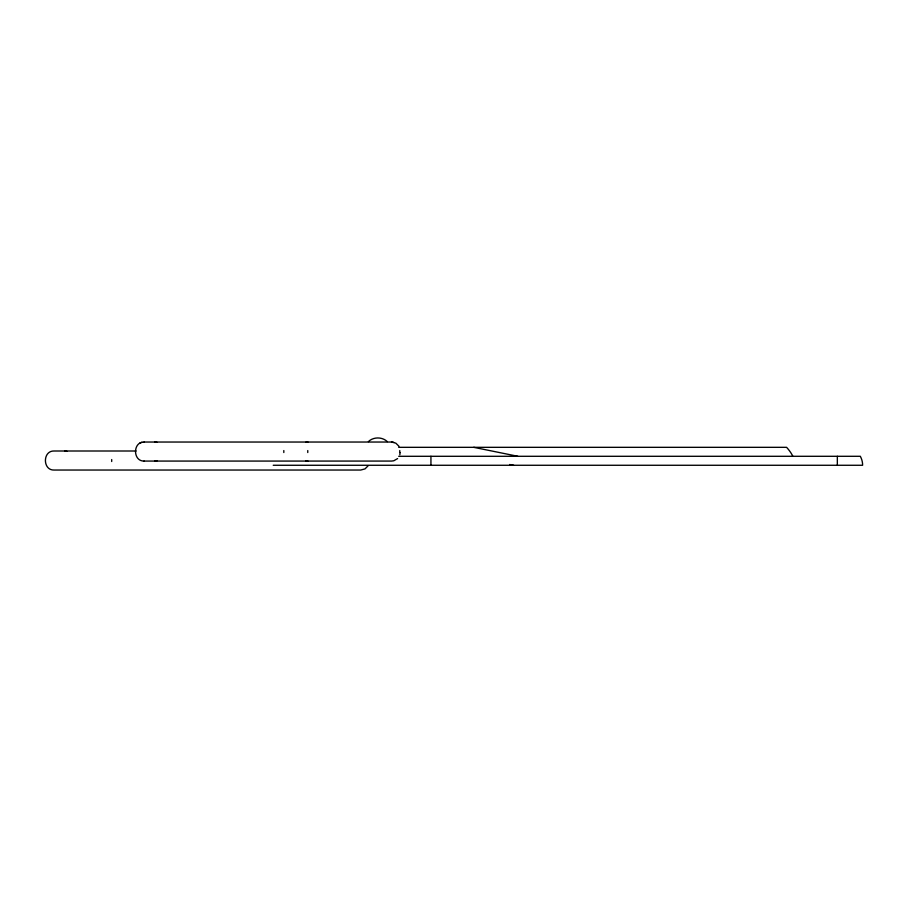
<?xml version="1.0" encoding="UTF-8"?>
<svg xmlns="http://www.w3.org/2000/svg" width="908" height="908" viewBox="0 0 908 908"><rect width="100%" height="100%" fill="white"/><g stroke="black" fill="none" stroke-linecap="round" stroke-linejoin="round"><path stroke-width="1.36" d="M399.826 454.749L400.122 452.536M368.126 465.781L364.993 468.903L360.726 470.038L53.947 470.038C42.585 470.287 42.585 450.754 53.947 451.004L136.132 451.004M144.077 442.037C132.727 441.787 132.704 461.309 144.077 461.071M368.387 441.617C373.415 436.725 382.268 436.737 387.296 441.617M397.613 458.574L393.788 460.776L391.575 461.071L144.054 461.071M139.809 443.172L141.875 442.321M154.803 461.071L157.027 460.776M305.678 442.321L307.903 442.037M144.054 442.037L391.586 442.037L395.854 443.172L398.975 446.293M398.68 447.326L786.6 447.326A34.686 17.956 31.5 0 1 792.854 456.293M398.68 456.293L860.33 456.293A34.686 23.052 12.5 0 1 862.6 465.271L273.229 465.271M391.575 442.037L393.777 442.321M305.678 460.776L307.903 461.071M154.803 442.037L157.027 442.321M64.695 451.004L66.908 451.299M509.649 464.521L513.69 465.271M517.81 456.293L473.749 447.326M837.335 456.293L837.335 465.271M430.937 456.293L430.937 465.271M399.77 450.561L399.77 452.536M307.767 450.561L307.767 452.536M283.818 450.561L283.818 452.536M111.695 459.539L111.695 461.514"/></g></svg>
